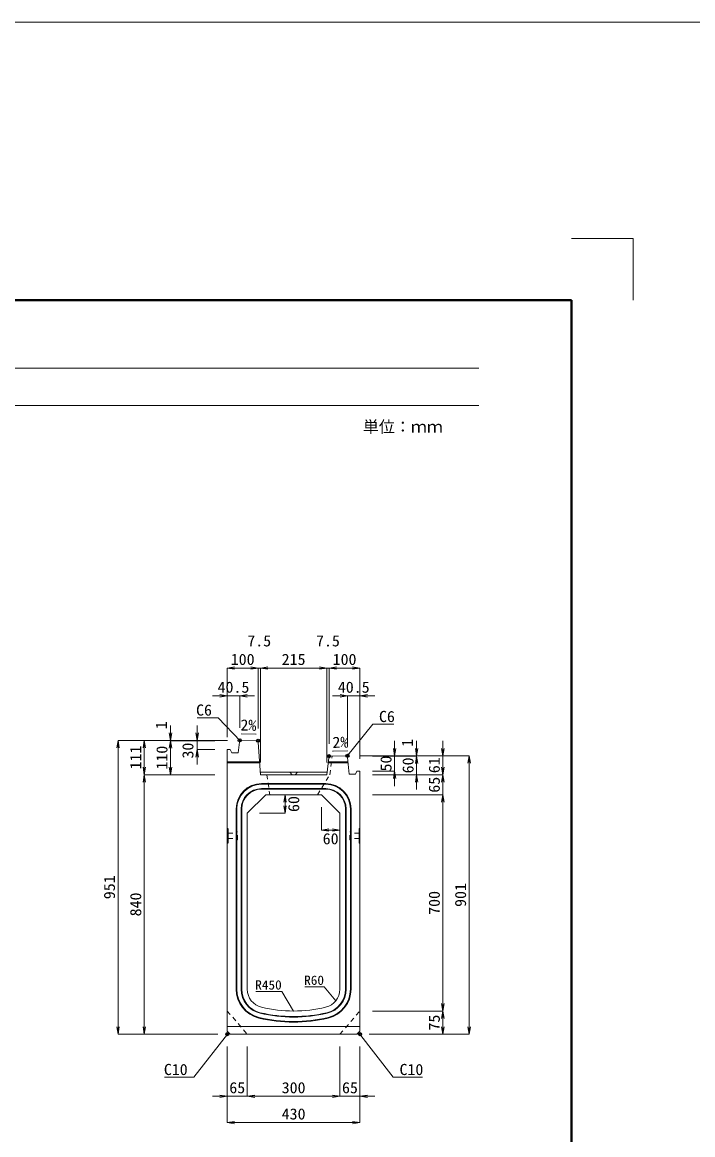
# Model space of a CAD drawing. Units: millimetres at full size, sheet at 1:20. Extents: x -1267 to 18002, y -8037 to 7143.
# Drawn here: x 6421 to 8593, y -4298 to -697 of the extents above; entities that cross this region are included whole.
import ezdxf
from ezdxf.enums import TextEntityAlignment as Align

# ---------------------------------------------------------------- set-up
doc = ezdxf.new("R2010")
doc.units = ezdxf.units.MM
doc.header["$LTSCALE"] = 20
doc.header["$PDMODE"] = 32
doc.header["$PDSIZE"] = 10
doc.linetypes.add('USER1', pattern=[1.35, 0.75, -0.6])
for name, color, linetype, lineweight in [('0_2', 5, 'Continuous', 13), ('Defpoints_3', 1, 'Continuous', 13), ('インサート', 3, 'USER1', 9), ('図枠', 7, 'Continuous', 5), ('寸法線', 7, 'Continuous', 13), ('引出線', 4, 'Continuous', 13), ('排水孔', 30, 'USER1', 9), ('本体', 2, 'Continuous', 13), ('目地', 132, 'Continuous', 5)]:
    doc.layers.add(name, color=color, linetype=linetype, lineweight=lineweight)
doc.layers.add('作業エリア', color=11, linetype='Continuous')
doc.styles.add('ＭＳ ゴシック', font='')
doc.styles.add('ＭＳ 明朝', font='')
doc.styles.get('ＭＳ ゴシック').set_extended_font_data('MS Gothic')
doc.styles.get('ＭＳ 明朝').set_extended_font_data('MS Mincho')

# ---------------------------------------------------------------- blocks, each defined once
blk = doc.blocks.new('open_arrow')
at = {"color": 0, "linetype": 'Continuous', "lineweight": -2}
blk.add_lwpolyline([(7.5, 1.25), (0, 0), (7.5, -1.25)], dxfattribs=at)

msp = doc.modelspace()

# ---------------------------------------------------------------- linework, layer by layer
at = {"layer": '0_2'}
msp.add_line((-1267.22, -696.88), (18001.66, -696.88), dxfattribs=at)
at = {"layer": 'Defpoints_3'}
for p in [(8200, -1396.97), (8200, -1396.97), (8400, -1596.97), (8400, -1596.97)]:
    msp.add_line(p, (8400, -1396.97), dxfattribs=at)
at = {"layer": 'インサート'}
for p, q in [((7088.18, -3322.13), (7115.18, -3322.13)), ((7088.18, -3322.13), (7088.18, -3339.13)), ((7088.18, -3339.13), (7115.18, -3339.13)), ((7118.18, -3318.13), (7115.18, -3318.13)), ((7115.18, -3318.13), (7115.18, -3343.13)), ((7115.18, -3343.13), (7118.18, -3343.13)), ((7118.18, -3343.13), (7118.18, -3318.13)), ((7481.78, -3318.13), (7484.78, -3318.13)), ((7481.78, -3343.13), (7481.78, -3318.13)), ((7484.78, -3343.13), (7481.78, -3343.13)), ((7484.78, -3318.13), (7484.78, -3343.13)), ((7511.78, -3322.13), (7484.78, -3322.13)), ((7511.78, -3339.13), (7484.78, -3339.13)), ((7511.78, -3322.13), (7511.78, -3339.13))]:
    msp.add_line(p, q, dxfattribs=at)
at = {"layer": '作業エリア'}
for p in [(7125.48, -3021.44), (7184.98, -3022.63), (7414.98, -3072.63), (7474.48, -3071.44), (7084.98, -3972.63), (7514.98, -3972.63)]:
    msp.add_point(p, dxfattribs=at)
at = {"layer": '図枠', "lineweight": 40}
for p in [(400, -1596.97), (8200, -7136.97), (8200, -7136.97)]:
    msp.add_line(p, (8200, -1596.97), dxfattribs=at)
at = {"layer": '図枠', "lineweight": 13}
for p, q in [((700, -1816.97), (7900, -1816.97)), ((700, -1936.97), (7900, -1936.97))]:
    msp.add_line(p, q, dxfattribs=at)
at = {"layer": '寸法線'}
for p, q in [((7084.98, -2787.32), (7184.98, -2787.32)), ((7084.98, -3011.44), (7084.98, -2787.32)), ((7136.98, -2787.32), (7240.48, -2787.32)), ((7184.98, -2982.63), (7184.98, -2787.32)), ((7184.98, -2982.63), (7184.98, -2787.32)), ((7192.48, -3092.63), (7192.48, -2787.32)), ((7192.48, -2787.32), (7407.48, -2787.32)), ((7192.48, -3092.63), (7192.48, -2787.32)), ((7359.48, -2787.32), (7462.98, -2787.32)), ((7407.48, -3092.63), (7407.48, -2787.32)), ((7407.48, -3092.63), (7407.48, -2787.32)), ((7414.98, -3032.63), (7414.98, -2787.32)), ((7414.98, -2787.32), (7514.98, -2787.32)), ((7414.98, -3032.63), (7414.98, -2787.32)), ((7514.98, -3081.44), (7514.98, -2787.32)), ((7036.98, -2877.32), (7173.48, -2877.32)), ((7084.98, -3011.44), (7084.98, -2877.32)), ((7125.48, -2981.44), (7125.48, -2877.32)), ((7426.48, -2877.32), (7562.98, -2877.32)), ((7474.48, -3031.44), (7474.48, -2877.32)), ((7514.98, -3081.44), (7514.98, -2877.32)), ((6901.48, -3070.63), (6901.48, -2973.44)), ((6987.45, -3099.44), (6987.45, -2973.44)), ((6731.48, -3972.63), (6731.48, -3021.44)), ((7085.48, -3021.44), (6731.48, -3021.44)), ((6816.48, -3132.63), (6816.48, -3021.44)), ((7085.48, -3021.44), (6816.48, -3021.44)), ((7085.48, -3021.44), (6901.48, -3021.44)), ((6901.48, -3132.63), (6901.48, -3022.63)), ((7044.98, -3022.63), (6901.48, -3022.63)), ((7044.98, -3022.63), (6901.48, -3022.63)), ((7085.48, -3021.44), (6987.45, -3021.44)), ((7627.07, -3169.44), (7627.07, -3023.44)), ((7698.49, -3120.63), (7698.49, -3023.44)), ((7783.49, -3180.63), (7783.49, -3023.44)), ((7044.98, -3051.44), (6987.45, -3051.44)), ((7514.48, -3071.44), (7783.49, -3071.44)), ((7514.48, -3071.44), (7698.49, -3071.44)), ((7514.48, -3071.44), (7868.49, -3071.44)), ((7514.48, -3071.44), (7627.07, -3071.44)), ((7554.98, -3072.63), (7698.49, -3072.63)), ((7554.98, -3072.63), (7698.49, -3072.63)), ((7698.49, -3180.63), (7698.49, -3072.63)), ((7783.49, -3245.63), (7783.49, -3084.63)), ((7868.49, -3972.63), (7868.49, -3071.44)), ((6816.48, -3972.63), (6816.48, -3132.63)), ((7044.98, -3132.63), (6816.48, -3132.63)), ((7044.98, -3132.63), (6816.48, -3132.63)), ((7044.98, -3132.63), (6901.48, -3132.63)), ((7554.98, -3121.44), (7627.07, -3121.44)), ((7554.98, -3132.63), (7783.49, -3132.63)), ((7554.98, -3132.63), (7783.49, -3132.63)), ((7554.98, -3132.63), (7698.49, -3132.63)), ((7272.15, -3257.63), (7272.15, -3197.63)), ((7554.98, -3197.63), (7783.49, -3197.63)), ((7554.98, -3197.63), (7783.49, -3197.63)), ((7783.49, -3897.63), (7783.49, -3197.63)), ((7389.98, -3237.63), (7389.98, -3311.86)), ((7189.98, -3257.63), (7272.15, -3257.63)), ((7389.98, -3311.86), (7449.98, -3311.86)), ((7554.98, -3897.63), (7783.49, -3897.63)), ((7554.98, -3897.63), (7783.49, -3897.63)), ((7783.49, -3972.63), (7783.49, -3897.63)), ((7054.98, -3972.63), (6731.48, -3972.63)), ((7054.98, -3972.63), (6816.48, -3972.63)), ((7544.98, -3972.63), (7783.49, -3972.63)), ((7544.98, -3972.63), (7868.49, -3972.63)), ((7084.98, -4012.63), (7084.98, -4173.78)), ((7084.98, -4012.63), (7084.98, -4258.78)), ((7149.98, -4012.63), (7149.98, -4173.78)), ((7149.98, -4012.63), (7149.98, -4173.78)), ((7449.98, -4012.63), (7449.98, -4173.78)), ((7449.98, -4012.63), (7449.98, -4173.78)), ((7514.98, -4012.63), (7514.98, -4173.78)), ((7514.98, -4012.63), (7514.98, -4258.78)), ((7036.98, -4173.78), (7197.98, -4173.78)), ((7149.98, -4173.78), (7449.98, -4173.78)), ((7401.98, -4173.78), (7562.98, -4173.78)), ((7084.98, -4258.78), (7514.98, -4258.78))]:
    msp.add_line(p, q, dxfattribs=at)
at = {"layer": '引出線'}
for points in [[(7128.11, -3024.48), (7055.57, -2948.51), (6987.23, -2948.51)], [(7471.73, -3074.49), (7556.5, -2969.38), (7624.84, -2969.38)], [(7178.78, -3001.35), (7130.04, -3000.38), (7178.78, -3001.35)], [(7426.38, -3056.79), (7475.08, -3055.82), (7426.34, -3056.79)], [(7299.98, -3897.63), (7261.47, -3834.08), (7177.3, -3834.08)], [(7437.05, -3864.31), (7398.46, -3818.91), (7336.23, -3818.91)], [(7089.98, -3967.63), (6977, -4112.06), (6882.33, -4112.06)], [(7509.98, -3967.63), (7622.96, -4112.06), (7717.64, -4112.06)]]:
    msp.add_lwpolyline(points, dxfattribs=at)
at = {"layer": '排水孔'}
for p, q in [((7417.48, -3132.63), (7425.01, -3072.43)), ((7212.98, -3132.63), (7222.98, -3197.63)), ((7287.48, -3124.63), (7294.98, -3132.63)), ((7304.98, -3132.63), (7312.48, -3124.63)), ((7376.98, -3197.63), (7417.48, -3132.63))]:
    msp.add_line(p, q, dxfattribs=at)
at = {"layer": '本体'}
for p, q in [((7124.74, -3027.39), (7131.48, -3021.56)), ((7131.48, -3021.56), (7179.49, -3022.52)), ((7084.98, -3051.44), (7084.98, -3962.63)), ((7084.98, -3051.44), (7094.98, -3051.44)), ((7094.98, -3051.44), (7099.98, -3061.44)), ((7120.48, -3061.44), (7124.74, -3027.39)), ((7185.36, -3028.11), (7192.48, -3132.63)), ((7120.48, -3061.44), (7099.98, -3061.44)), ((7407.48, -3132.63), (7414.34, -3077.78)), ((7468.48, -3071.56), (7420.17, -3072.53)), ((7468.48, -3071.56), (7474.98, -3077.42)), ((7474.98, -3077.42), (7479.48, -3131.44)), ((7192.48, -3132.63), (7407.48, -3132.63)), ((7479.48, -3131.44), (7499.98, -3131.44)), ((7499.98, -3131.44), (7504.98, -3121.44)), ((7504.98, -3121.44), (7514.98, -3121.44)), ((7514.98, -3962.63), (7514.98, -3121.44)), ((7149.98, -3257.63), (7209.98, -3197.63)), ((7209.98, -3197.63), (7389.98, -3197.63)), ((7389.98, -3197.63), (7449.98, -3257.63)), ((7149.98, -3257.63), (7149.98, -3827.1)), ((7449.98, -3827.1), (7449.98, -3257.63)), ((7084.98, -3962.63), (7094.98, -3972.63)), ((7094.98, -3972.63), (7504.98, -3972.63)), ((7504.98, -3972.63), (7514.98, -3962.63))]:
    msp.add_line(p, q, dxfattribs=at)
at = {"layer": '本体', "lineweight": 9}
for p, q in [((7191.94, -3124.63), (7408.48, -3124.63)), ((7084.98, -3306.13), (7088.18, -3308.13)), ((7088.18, -3308.13), (7088.18, -3353.13)), ((7514.98, -3306.13), (7511.78, -3308.13)), ((7511.78, -3308.13), (7511.78, -3353.13)), ((7088.18, -3353.13), (7084.98, -3355.13)), ((7511.78, -3353.13), (7514.98, -3355.13)), ((7084.98, -3947.63), (7514.98, -3947.63))]:
    msp.add_line(p, q, dxfattribs=at)
at = {"layer": '本体', "linetype": 'USER1', "lineweight": 9}
for p, q in [((7084.98, -3897.63), (7149.98, -3972.63)), ((7449.98, -3972.63), (7514.98, -3897.63))]:
    msp.add_line(p, q, dxfattribs=at)
at = {"layer": '本体'}
for centre, radius, start, end in [((7179.37, -3028.52), 6, 3.90049, 88.85424), ((7420.29, -3078.52), 6, 91.14576, 172.87498), ((7209.98, -3827.1), 60, 180, 256.65764), ((7389.98, -3827.1), 60, 283.34236, 0), ((7299.98, -3447.63), 450, 256.65764, 283.34236)]:
    msp.add_arc(centre, radius, start, end, dxfattribs=at)
at = {"layer": '目地'}
for p, q in [((7084.98, -3090.63), (7189.62, -3090.63)), ((7084.98, -3094.63), (7189.89, -3094.63)), ((7476.41, -3094.63), (7412.23, -3094.63)), ((7476.08, -3090.63), (7412.73, -3090.63)), ((7403.98, -3161.63), (7195.98, -3161.63)), ((7403.98, -3163.63), (7195.98, -3163.63)), ((7403.98, -3177.63), (7195.98, -3177.63)), ((7403.98, -3179.63), (7195.98, -3179.63)), ((7113.98, -3243.63), (7113.98, -3827.1)), ((7115.98, -3243.63), (7115.98, -3827.1)), ((7129.98, -3243.63), (7129.98, -3827.1)), ((7131.98, -3243.63), (7131.98, -3827.1)), ((7467.98, -3827.1), (7467.98, -3243.63)), ((7469.98, -3827.1), (7469.98, -3243.63)), ((7483.98, -3827.1), (7483.98, -3243.63)), ((7485.98, -3827.1), (7485.98, -3243.63))]:
    msp.add_line(p, q, dxfattribs=at)
for centre, radius, start, end in [((7195.98, -3243.63), 82, 90, 180), ((7195.98, -3243.63), 80, 90, 180), ((7403.98, -3243.63), 82, 0, 90), ((7403.98, -3243.63), 80, 0, 90), ((7195.98, -3243.63), 66, 90, 180), ((7195.98, -3243.63), 64, 90, 180), ((7403.98, -3243.63), 66, 0, 90), ((7403.98, -3243.63), 64, 0, 90), ((7209.98, -3827.1), 96, 180, 256.65764), ((7209.98, -3827.1), 94, 180, 256.65764), ((7209.98, -3827.1), 80, 180, 256.65764), ((7209.98, -3827.1), 78, 180, 256.65764), ((7389.98, -3827.1), 78, 283.34236, 360), ((7389.98, -3827.1), 80, 283.34236, 360), ((7389.98, -3827.1), 94, 283.34236, 0), ((7389.98, -3827.1), 96, 283.34236, 0), ((7299.98, -3447.63), 486, 256.65764, 283.34236), ((7299.98, -3447.63), 484, 256.65764, 283.34236), ((7299.98, -3447.63), 470, 256.65764, 283.34236), ((7299.98, -3447.63), 468, 256.65764, 283.34236)]:
    msp.add_arc(centre, radius, start, end, dxfattribs=at)

# ---------------------------------------------------------------- block references
at = {"layer": '寸法線', "xscale": 3.2, "yscale": 3.2}
for p in [(7084.98, -2787.32), (7192.48, -2787.32), (7192.48, -2787.32), (7414.98, -2787.32), (7414.98, -2787.32), (7125.48, -2877.32), (7514.98, -2877.32), (7389.98, -3311.86), (7149.98, -4173.78), (7149.98, -4173.78), (7514.98, -4173.78), (7084.98, -4258.78)]:
    msp.add_blockref('open_arrow', p, dxfattribs=at)
for p, rotation in [((7184.98, -2787.32), 180), ((7184.98, -2787.32), 180), ((7407.48, -2787.32), 180), ((7407.48, -2787.32), 180), ((7514.98, -2787.32), 180), ((7084.98, -2877.32), 180), ((7474.48, -2877.32), 180), ((6731.48, -3021.44), 270), ((6816.48, -3021.44), 270), ((6901.48, -3021.44), 90), ((6901.48, -3022.63), 270), ((6901.48, -3022.63), 270), ((6987.45, -3021.44), 90), ((6987.45, -3051.44), 270), ((7627.07, -3071.44), 90), ((7698.49, -3071.44), 90), ((7783.49, -3071.44), 90), ((7698.49, -3072.63), 270), ((7698.49, -3072.63), 270), ((7868.49, -3071.44), 270), ((6816.48, -3132.63), 90), ((6816.48, -3132.63), 270), ((6901.48, -3132.63), 90), ((7627.07, -3121.44), 270), ((7698.49, -3132.63), 270), ((7783.49, -3132.63), 90), ((7783.49, -3132.63), 270), ((7272.15, -3197.63), 270), ((7783.49, -3197.63), 270), ((7783.49, -3197.63), 270), ((7272.15, -3257.63), 90), ((7449.98, -3311.86), 180), ((7783.49, -3897.63), 90), ((7783.49, -3897.63), 270), ((6731.48, -3972.63), 90), ((6816.48, -3972.63), 90), ((7783.49, -3972.63), 90), ((7868.49, -3972.63), 90), ((7084.98, -4173.78), 180), ((7449.98, -4173.78), 180), ((7449.98, -4173.78), 180), ((7514.98, -4258.78), 180)]:
    msp.add_blockref('open_arrow', p, dxfattribs=dict(at, rotation=rotation))
at = {"layer": '引出線'}
for p, xscale, yscale, rotation in [((7128.11, -3024.48), 0.16, 0.16, 133.7), ((7178.78, -3001.35), 0.16, 0.16, 178.9), ((7426.38, -3056.79), 0.16, 0.16, 1.1), ((7471.73, -3074.49), 0.16, 0.16, 51.1), ((7437.05, -3864.31), 0.133, 0.133, 130.4), ((7299.98, -3897.63), 0.133, 0.133, 121.2), ((7089.98, -3967.63), 0.16, 0.16, 232), ((7509.98, -3967.63), 0.16, 0.16, 308)]:
    msp.add_blockref('open_arrow', p, dxfattribs=dict(at, xscale=xscale, yscale=yscale, rotation=rotation))

# ---------------------------------------------------------------- texts
at = {"layer": '図枠', "style": 'ＭＳ ゴシック'}
msp.add_text('単位：ｍｍ', height=37.98, dxfattribs=at).set_placement((7653.73, -2006.3), align=Align.MIDDLE_CENTER)
at = {"layer": '寸法線', "style": 'ＭＳ 明朝', "width": 1.05}
for s, p in [('7.5', (7188.73, -2699.32)), ('7.5', (7411.23, -2699.32)), ('100', (7134.98, -2759.32)), ('215', (7299.98, -2759.32)), ('100', (7464.98, -2759.32)), ('40.5', (7105.23, -2849.32)), ('40.5', (7494.73, -2849.32)), ('60', (7419.98, -3339.86)), ('65', (7117.48, -4145.78)), ('300', (7299.98, -4145.78)), ('65', (7482.48, -4145.78)), ('430', (7299.98, -4230.78))]:
    msp.add_text(s, height=36.03, dxfattribs=at).set_placement(p, align=Align.MIDDLE_CENTER)
for s, p in [('1', (6871.48, -2972.81)), ('1', (7668.49, -3029.43)), ('111', (6788.48, -3077.03)), ('110', (6873.48, -3077.63)), ('30', (6957.45, -3054.53)), ('50', (7599.07, -3096.44)), ('60', (7670.49, -3102.63)), ('61', (7755.49, -3102.03)), ('65', (7755.49, -3165.13)), ('60', (7300.15, -3227.63)), ('951', (6703.48, -3497.03)), ('901', (7840.49, -3522.03)), ('840', (6788.48, -3552.63)), ('700', (7755.49, -3547.63)), ('75', (7755.49, -3935.13))]:
    msp.add_text(s, height=36.03, rotation=90, dxfattribs=at).set_placement(p, align=Align.MIDDLE_CENTER)
at = {"layer": '引出線', "style": 'ＭＳ 明朝', "width": 1.05}
for s, height, p in [('C6', 36.03, (7035.57, -2905.31)), ('R450', 30.02, (7261.47, -3798.08)), ('R60', 30.02, (7398.46, -3782.91)), ('C10', 36.03, (6957, -4068.86))]:
    msp.add_text(s, height=height, dxfattribs=at).set_placement(p, align=Align.TOP_RIGHT)
for s, p in [('C6', (7576.5, -2926.18)), ('C10', (7642.96, -4068.86))]:
    msp.add_text(s, height=36.03, dxfattribs=at).set_placement(p, align=Align.TOP_LEFT)
msp.add_text('2%', height=36.03, rotation=358.854, dxfattribs=at).set_placement((7179.72, -2954.46), align=Align.TOP_RIGHT)
msp.add_text('2%', height=36.03, rotation=1.146, dxfattribs=at).set_placement((7425.4, -3009.9), align=Align.TOP_LEFT)

doc.saveas('drawing.dxf')
